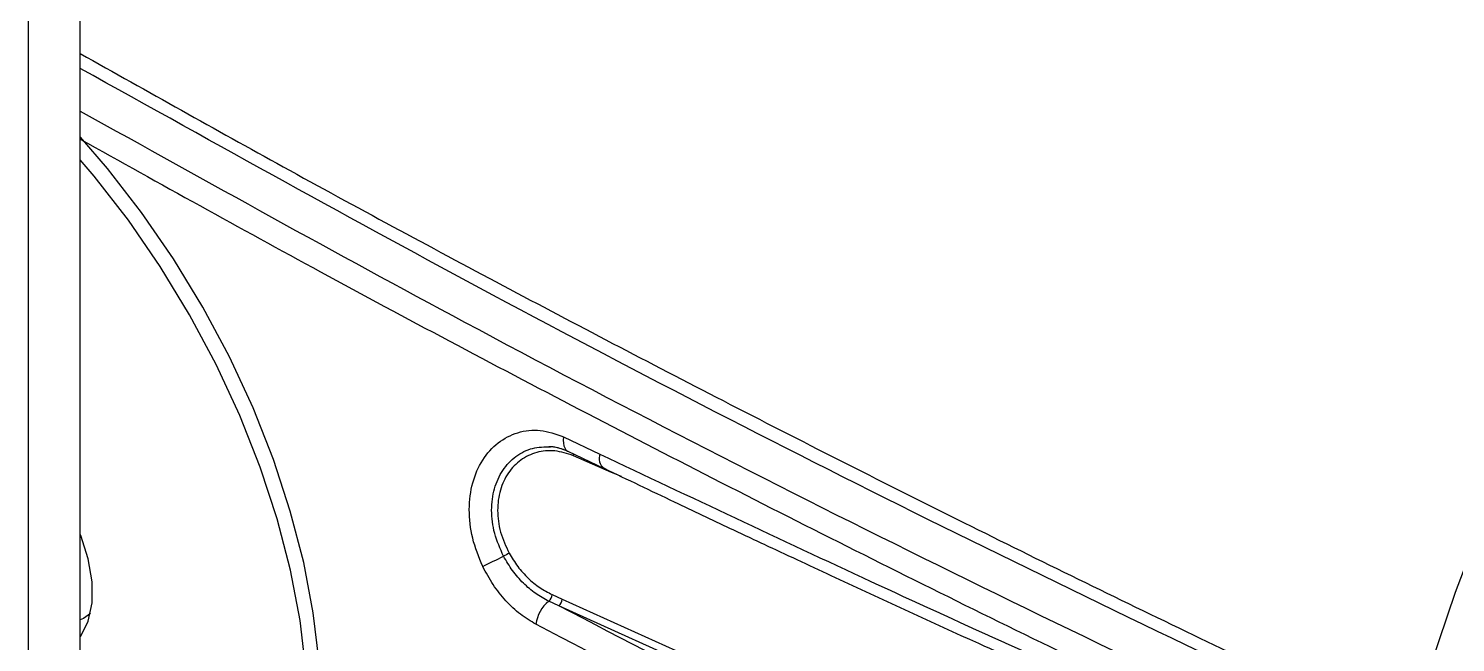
# Model space of a CAD drawing. Extents: x 17.1 to 113.1, y 3.8 to 84.5.
# Drawn here: x 80.093 to 83.76, y 8.462 to 10.039 of the extents above; entities that cross this region are included whole.
import ezdxf

# ---------------------------------------------------------------- set-up
doc = ezdxf.new("R2010")
doc.units = 0
doc.header["$MEASUREMENT"] = 0
doc.layers.add('OBJECT', color=7, linetype='CONTINUOUS')

msp = doc.modelspace()

# ---------------------------------------------------------------- linework, layer by layer
at = {"layer": 'OBJECT'}
for p, q in [((80.2264, 8.0001), (80.2264, 15.3266)), ((80.0934, 7.9233), (80.0934, 15.2498)), ((81.4685, 8.9899), (81.5618, 8.9459)), ((81.4793, 8.9532), (81.5728, 8.909)), ((81.5918, 8.8986), (81.4936, 8.9414)), ((81.617, 8.8879), (81.5918, 8.8986)), ((80.2264, 8.4757), (80.2264, 8.7404)), ((81.4392, 8.5846), (81.465, 8.573)), ((81.4561, 8.5557), (81.4306, 8.5675)), ((83.5266, 7.6211), (81.4561, 8.5557)), ((81.465, 8.573), (83.5355, 7.6384))]:
    msp.add_line(p, q, dxfattribs=at)
at = {"layer": 'OBJECT', "flags": 128}
for points in [[(83.6438, 8.2171), (83.6975, 8.4035), (83.7602, 8.5906), (83.8317, 8.7774), (83.9116, 8.9631), (83.9996, 9.1469), (84.0952, 9.3278), (84.198, 9.5051), (84.3075, 9.6779), (84.4232, 9.8454), (84.5446, 10.0069), (84.6711, 10.1615), (84.8021, 10.3086), (84.9371, 10.4475), (85.0753, 10.5776), (85.2162, 10.6981), (85.359, 10.8087), (85.5032, 10.9087)], [(80.5344, 7.6033), (80.5414, 7.6075), (80.6098, 7.6567), (80.6704, 7.7176), (80.7227, 7.7896), (80.7662, 7.8722), (80.8005, 7.9644), (80.8252, 8.0654), (80.8401, 8.1743), (80.8451, 8.2901), (80.8401, 8.4116), (80.8252, 8.5377), (80.8005, 8.6673), (80.7662, 8.7991), (80.7227, 8.9318), (80.6704, 9.0643), (80.6098, 9.1952), (80.5414, 9.3234), (80.4659, 9.4476), (80.3839, 9.5667), (80.2964, 9.6796), (80.2266, 9.7605)], [(80.8062, 8.392), (80.7912, 8.5181), (80.7665, 8.6477), (80.7323, 8.7795), (80.6888, 8.9122), (80.6365, 9.0447), (80.5758, 9.1756), (80.5074, 9.3038), (80.4319, 9.428), (80.35, 9.5471), (80.2624, 9.66), (80.2264, 9.7018)], [(81.4685, 8.9899), (81.4676, 8.9817), (81.4678, 8.974), (81.469, 8.9672), (81.4713, 8.9614), (81.4745, 8.9568), (81.4785, 8.9536), (81.4793, 8.9532)], [(80.2264, 8.4762), (80.2278, 8.4777), (80.2468, 8.5161), (80.2566, 8.5635), (80.2566, 8.6177), (80.2468, 8.6764), (80.2278, 8.7369), (80.2264, 8.7399)], [(80.2524, 8.5362), (80.2345, 8.5232), (80.2264, 8.5198)]]:
    msp.add_lwpolyline(points, dxfattribs=at)
at = {"layer": 'OBJECT'}
for centre, radius, start, end in [((81.4767, 8.9445), 0.0172, 349.73, 6.3471), ((81.5922, 8.9348), 0.0324, 159.9995, 232.2777), ((74.637, 22.3586), 15.2185, 295.80028, 296.0246), ((81.6004, 8.1668), 0.5904, 117.4124, 118.997), ((81.4119, 8.5876), 0.0275, 312.9478, 353.7305), ((81.4858, 8.4977), 0.089, 128.3263, 173.2409), ((81.4379, 8.576), 0.0273, 311.7695, 353.7028)]:
    msp.add_arc(centre, radius, start, end, dxfattribs=at)
for points, knots in [([(83.7289, 8.2316), (83.7528, 8.3139), (83.801, 8.4798), (83.8946, 8.7315), (84.0047, 8.9856), (84.1321, 9.239), (84.2755, 9.4882), (84.4329, 9.7291), (84.6021, 9.9584), (84.7811, 10.1732), (84.9666, 10.3703), (85.156, 10.5474), (85.3468, 10.705), (85.4751, 10.7932), (85.5387, 10.837)], [0, 0, 0, 0, 0.080321, 0.16194, 0.244772, 0.329378, 0.414487, 0.5, 0.585518, 0.670628, 0.755228, 0.838065, 0.919682, 1, 1, 1, 1]), ([(80.2264, 9.9752), (80.3997, 9.8778), (80.7579, 9.6765), (81.309, 9.3794), (81.8859, 9.0773), (82.4712, 8.781), (83.0596, 8.4922), (83.4514, 8.3077), (83.6438, 8.2171)], [0, 0, 0, 0, 0.1582539, 0.327068, 0.4937068, 0.6683778, 0.8371406, 1, 1, 1, 1]), ([(83.7482, 8.2432), (83.7773, 8.3411), (83.8356, 8.5378), (83.9525, 8.8344), (84.0897, 9.1283), (84.2475, 9.4143), (84.4212, 9.6891), (84.5494, 9.859), (84.6132, 9.9437)], [0, 0, 0, 0, 0.165461, 0.332207, 0.5, 0.667784, 0.834534, 1, 1, 1, 1]), ([(83.6265, 8.1884), (83.2295, 8.3773), (82.4347, 8.7554), (81.301, 9.339), (80.5777, 9.7413), (80.2264, 9.9368)], [0, 0, 0, 0, 0.339225, 0.679039, 1, 1, 1, 1]), ([(80.2264, 9.8271), (80.5538, 9.6451), (81.261, 9.2522), (82.3867, 8.6741), (83.1984, 8.2886), (83.604, 8.096)], [0, 0, 0, 0, 0.301353, 0.650905, 1, 1, 1, 1]), ([(80.2261, 9.755), (80.4311, 9.641), (80.8535, 9.4061), (81.5109, 9.0576), (82.1942, 8.708), (82.8821, 8.3687), (83.3461, 8.1507), (83.5734, 8.0439)], [0, 0, 0, 0, 0.190703, 0.392819, 0.598206, 0.803133, 1, 1, 1, 1]), ([(81.2606, 8.6572), (81.2508, 8.6812), (81.2313, 8.7292), (81.2234, 8.8041), (81.2322, 8.8734), (81.2582, 8.9326), (81.2984, 8.9774), (81.3497, 9.0038), (81.4084, 9.011), (81.4484, 8.997), (81.4685, 8.9899)], [0, 0, 0, 0, 0.124845, 0.24983, 0.374893, 0.499993, 0.625063, 0.749967, 0.874601, 1, 1, 1, 1]), ([(81.3142, 8.6832), (81.3056, 8.7026), (81.2884, 8.7412), (81.2812, 8.8019), (81.2885, 8.858), (81.3104, 8.9059), (81.3445, 8.9416), (81.3869, 8.9637), (81.4192, 8.9643), (81.4348, 8.9647)], [0, 0, 0, 0, 0.145042, 0.288968, 0.432674, 0.576375, 0.720203, 0.864344, 1, 1, 1, 1]), ([(81.4936, 8.9414), (81.4776, 8.9467), (81.4455, 8.9573), (81.3985, 8.9521), (81.3571, 8.9326), (81.3246, 8.899), (81.3036, 8.8542), (81.2967, 8.8016), (81.3038, 8.7448), (81.3203, 8.7089), (81.3286, 8.6909)], [0, 0, 0, 0, 0.124906, 0.249953, 0.375023, 0.500104, 0.625117, 0.749959, 0.874675, 1, 1, 1, 1]), ([(81.4304, 8.9654), (81.4386, 8.9647), (81.455, 8.9632), (81.4714, 8.9565), (81.4795, 8.9531)], [0, 0, 0, 0, 0.4994147, 1, 1, 1, 1]), ([(81.4348, 8.9647), (81.4358, 8.9648), (81.4472, 8.966), (81.4591, 8.961), (81.4701, 8.9565)], [0, 0, 0, 0, 0.089237, 1, 1, 1, 1]), ([(81.5618, 8.9459), (81.7932, 8.8362), (82.2439, 8.6227), (82.9144, 8.3193), (83.3564, 8.1278), (83.5712, 8.0348)], [0, 0, 0, 0, 0.351668, 0.685, 1, 1, 1, 1]), ([(81.5724, 8.9092), (81.6325, 8.8804), (81.7404, 8.8288), (81.8843, 8.7607), (81.9966, 8.7079), (82.0903, 8.6642), (82.2666, 8.5821), (82.4908, 8.479), (82.7572, 8.3586), (82.9277, 8.2824), (83.0534, 8.2267), (83.1485, 8.1848), (83.2693, 8.1317), (83.4164, 8.0677), (83.5235, 8.0216), (83.5814, 7.9966)], [0, 0, 0, 0, 0.091689, 0.164516, 0.218484, 0.261787, 0.305981, 0.484382, 0.598114, 0.703056, 0.737321, 0.783987, 0.843319, 0.915322, 1, 1, 1, 1]), ([(81.3974, 8.5082), (81.3839, 8.5163), (81.3569, 8.5324), (81.3196, 8.5678), (81.2862, 8.6092), (81.2691, 8.6412), (81.2606, 8.6572)], [0, 0, 0, 0, 0.250785, 0.500021, 0.750018, 1, 1, 1, 1]), ([(81.4306, 8.5675), (81.4192, 8.5736), (81.3964, 8.5859), (81.3647, 8.6132), (81.3362, 8.6455), (81.3215, 8.6706), (81.3142, 8.6832)], [0, 0, 0, 0, 0.251653, 0.500767, 0.75093, 1, 1, 1, 1]), ([(81.3286, 8.6909), (81.3356, 8.6793), (81.3496, 8.656), (81.3767, 8.6263), (81.4068, 8.6013), (81.4284, 8.5902), (81.4392, 8.5846)], [0, 0, 0, 0, 0.249435, 0.499655, 0.748628, 1, 1, 1, 1]), ([(83.5126, 7.5323), (83.1641, 7.6987), (82.4672, 8.0317), (81.7931, 8.381), (81.4561, 8.5557)], [0, 0, 0, 0, 0.500069, 1, 1, 1, 1]), ([(83.4804, 7.4708), (83.1297, 7.6383), (82.4237, 7.9757), (81.741, 8.3299), (81.3974, 8.5082)], [0, 0, 0, 0, 0.49662, 1, 1, 1, 1])]:
    msp.add_open_spline(points, degree=3, knots=knots, dxfattribs=at)

doc.saveas('drawing.dxf')
